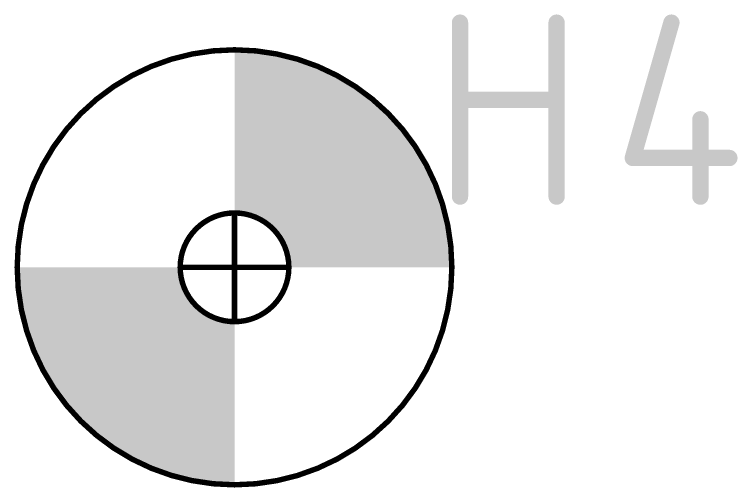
# Model space of a CAD drawing. Extents: x 13 to 226, y 41 to 152.
# Drawn here: x 213.84 to 220.6, y 41.12 to 45.54 of the extents above; entities that cross this region are included whole.
import ezdxf

# ---------------------------------------------------------------- set-up
doc = ezdxf.new("R2010")
doc.units = 0
doc.layers.add('94', color=12, linetype='CONTINUOUS')
doc.layers.add('95', color=251, linetype='CONTINUOUS')

msp = doc.modelspace()

# ---------------------------------------------------------------- linework, layer by layer
at = {"layer": '94'}
for points, const_width in [([(215.9, 41.148, 1), (215.9, 45.212, 1), (215.9, 41.148)], 0.0508), ([(217.17, 43.18, 0.4142), (215.9, 44.45)], 1.524), ([(214.63, 43.18, 0.4142), (215.9, 41.91)], 1.524), ([(215.9, 42.672, 1), (215.9, 43.688, 1), (215.9, 42.672)], 0.0508), ([(215.9127, 43.688, 1), (215.8873, 43.688)], 0.0254), ([(215.392, 43.1927, 1), (215.392, 43.1673)], 0.0254), ([(216.408, 43.1673, 1), (216.408, 43.1927)], 0.0254), ([(215.8873, 42.672, 1), (215.9127, 42.672)], 0.0254)]:
    msp.add_lwpolyline(points, format="xyb", dxfattribs=dict(at, const_width=const_width))
at = {"layer": '94', "const_width": 0.0508}
for points in [[(215.9, 43.688), (215.9, 42.672)], [(215.392, 43.18), (216.408, 43.18)]]:
    msp.add_lwpolyline(points, dxfattribs=at)
at = {"layer": '95', "const_width": 0.1524}
for points in [[(218.0082, 43.8404), (218.0082, 45.466)], [(218.9113, 45.466), (218.9113, 43.8404)], [(219.9847, 45.466), (219.6234, 44.2016)], [(218.0082, 44.7435), (218.9113, 44.7435)], [(220.2556, 44.5629), (220.2556, 43.8404)], [(219.6234, 44.2016), (220.5265, 44.2016)]]:
    msp.add_lwpolyline(points, dxfattribs=at)
at = {"layer": '95', "const_width": 0.0762}
for points in [[(218.0463, 45.466, 1), (217.9701, 45.466)], [(218.9494, 45.466, 1), (218.8732, 45.466)], [(220.0213, 45.4555, 1), (219.948, 45.4765)], [(218.0082, 44.7816, 1), (218.0082, 44.7054)], [(218.9113, 44.7054, 1), (218.9113, 44.7816)], [(220.2937, 44.5629, 1), (220.2175, 44.5629)], [(219.6234, 44.2397, 1), (219.6234, 44.1635)], [(219.5868, 44.2121, 1), (219.6601, 44.1912)], [(220.5265, 44.1635, 1), (220.5265, 44.2397)], [(217.9701, 43.8404, 1), (218.0463, 43.8404)], [(218.8732, 43.8404, 1), (218.9494, 43.8404)], [(220.2175, 43.8404, 1), (220.2937, 43.8404)]]:
    msp.add_lwpolyline(points, format="xyb", dxfattribs=at)

doc.saveas('drawing.dxf')
